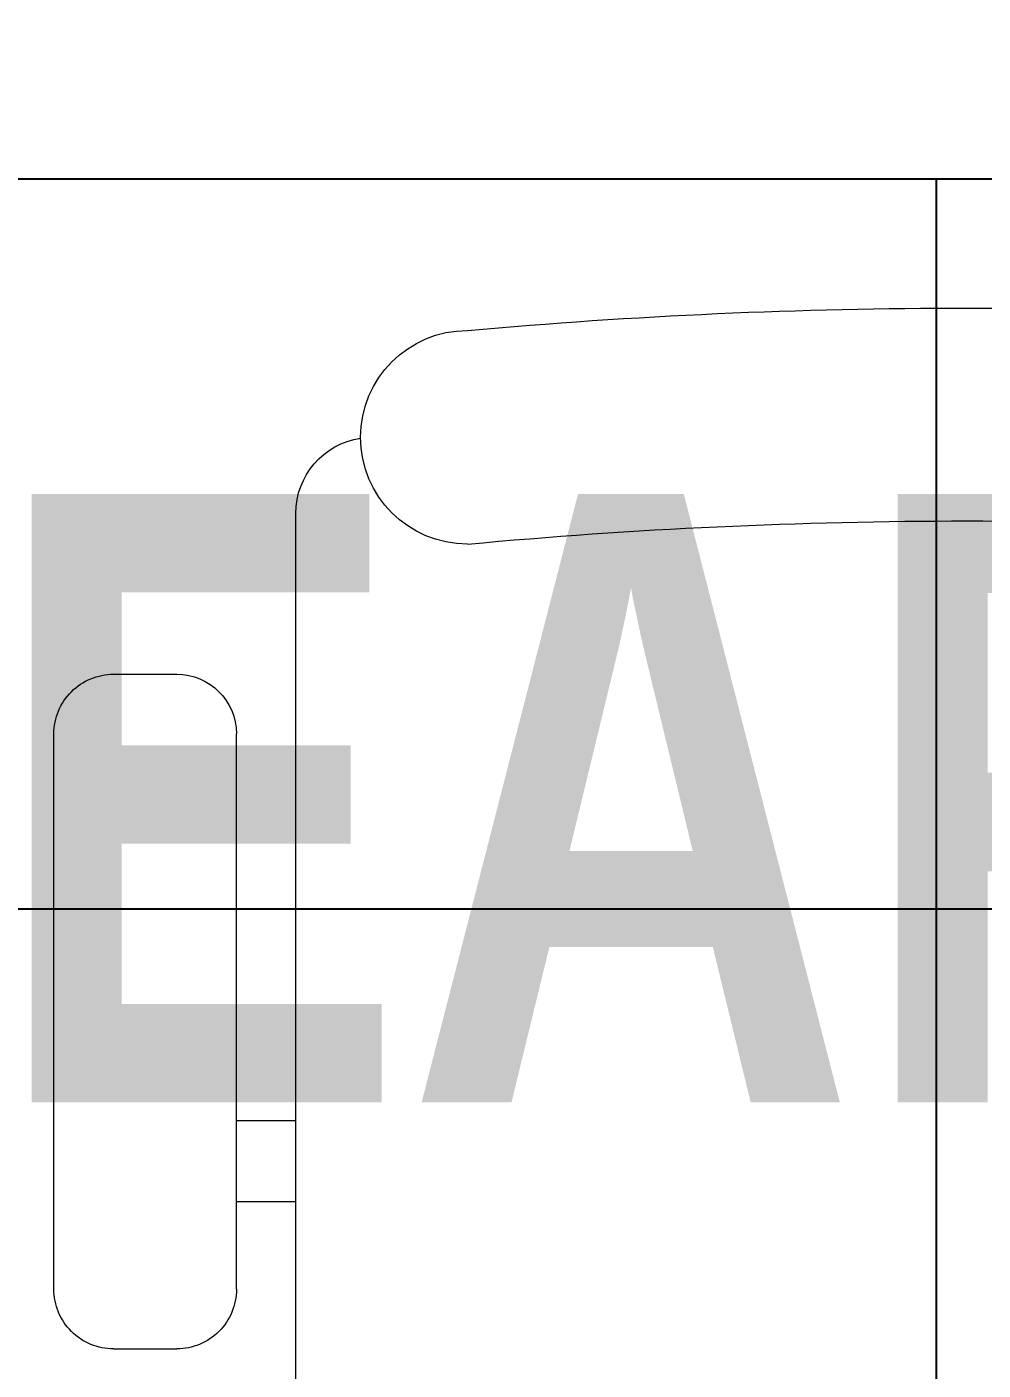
# Model space of a CAD drawing. Extents: x -560814 to 57327, y -29287 to 19916.
# Drawn here: x 45077 to 45391.3, y -6591.6 to -6150 of the extents above; entities that cross this region are included whole.
import ezdxf

# ---------------------------------------------------------------- set-up
doc = ezdxf.new("R2010")
doc.units = 0
doc.header["$LTSCALE"] = 0.25
doc.linetypes.add('DASHDOT', pattern=[25.4, 12.7, -6.35, 0, -6.35])
for name, color, linetype, lineweight in [('01-First Floor$0$72_EGR_BASE_TEXT', 252, 'Continuous', 5), ('01-First Floor$0$LOADING', 253, 'Continuous', 5), ('01-First Floor$0$Walls', 251, 'Continuous', 5), ('E-LITE-CLNG-CNDT', 6, 'DASHDOT', 35), ('T-DATA-DIM', 251, 'DASHDOT', 25)]:
    doc.layers.add(name, color=color, linetype=linetype, lineweight=lineweight)
doc.layers.add('01-First Floor$0$FALSE CEILING', color=251, linetype='Continuous')
doc.styles.add('01-First Floor$0$X3G_ENTITY_9EC9', font='swisscl.ttf', dxfattribs={"height": 0.2})
doc.styles.add('DC_SIMPLEX', font='SIMPLEX.shx', dxfattribs={"width": 0.7})
doc.dimstyles.new('DevCad-MM', dxfattribs={"dimscale": 0.01, "dimtxt": 2, "dimasz": 2, "dimexe": 1, "dimexo": 1, "dimgap": 0.6, "dimtad": 1, "dimdec": 0, "dimrnd": 10, "dimzin": 1, "dimdsep": 46, "dimtxsty": 'DC_SIMPLEX', "dimblk1": 'OBLIQUE', "dimblk2": 'OBLIQUE', "dimsah": 1, "dimcen": 3, "dimclrd": 256, "dimclre": 256, "dimclrt": 45, "dimadec": 0, "dimazin": 0, "dimtfac": 1, "dimtdec": 0, "dimtix": 1, "dimtmove": 2, "dimatfit": 2, "dimldrblk": 'OBLIQUE', "dimfxl": 1, "dimtolj": 1, "dimtzin": 0, "dimarcsym": 0})

# ---------------------------------------------------------------- blocks, each defined once
blk = doc.blocks.new('01-First Floor$0$GF21018-P')
at = {"color": 0}
for p, q in [((-0.2206958158158443, 0.4756307261486727), (-0.2206958158158443, 0.0674977280054634)), ((-0.2805980196294406, 0.3422072443699342), (-0.2598282612620899, 0.3422072443699342)), ((-0.3002131404457629, 0.322592123553612), (-0.3002131404457629, 0.1400010304266672)), ((-0.2402131404457641, 0.322592123553612), (-0.2402131404457641, 0.1400010304266708)), ((-0.2402131404457641, 0.2937232591883401), (-0.2206958158158443, 0.2937232591883365)), ((-0.2402131404457641, 0.2670847420663591), (-0.2206958158158443, 0.2670847420663591)), ((-0.2805980196294406, 0.1203859096103415), (-0.2598282612620899, 0.120385909610345))]:
    blk.add_line(p, q, dxfattribs=at)
for centre, radius, start, end in [((-0.2805980196294406, 0.322592123553612), 0.0196151208163253, 90, 180.0000000000001), ((-0.2598282612620899, 0.322592123553612), 0.0196151208163253, 359.9999999999999, 90), ((-0.2805980196294406, 0.1400010304266672), 0.0196151208163253, 180.0000000000001, 270.0000000000004), ((-0.2598282612620899, 0.1400010304266708), 0.0196151208163253, 270.0000000000006, 359.9999999999999), ((-0.1642902328567111, 0.0424977280054613), 0.0351139560901341, 90.00000000000004, 270), ((-4.0174444003e-06, 1.846735474002139), 1.776735474005004, 264.6945553321505, 275.3052680112835), ((-0.1956958158158457, 0.0674977280054634), 0.025, 179.9999999999999, 261.4720758531367), ((-3.2405935642e-06, 1.831363171438854), 1.831363171441721, 264.8532206013883, 275.1469821681523)]:
    blk.add_arc(centre, radius, start, end, dxfattribs=at)
blk = doc.blocks.new('01-First Floor')
at = {"layer": '01-First Floor$0$FALSE CEILING', "linetype": 'Continuous'}
for p, q in [((45375.99999994165, -9440.000000013259), (45375.99999994165, -6200.000000013259)), ((44775.99999994165, -6440.000000013259), (48975.99999999985, -6440.000000013259))]:
    blk.add_line(p, q, dxfattribs=at)
at = {"layer": '01-First Floor$0$FALSE CEILING'}
blk.add_lwpolyline([(44775.99999994165, -6200.000000013256), (48975.99999999985, -6200.000000013256), (48975.99999999985, -9440.000000013257), (44775.99999994165, -9440.000000013257)], close=True, dxfattribs=at)
at = {"layer": '01-First Floor$0$Walls'}
blk.add_line((48975.99999999983, -6200.000000013271), (44775.99999994162, -6200.000000013213), dxfattribs=at)
at = {"layer": '01-First Floor$0$LOADING', "extrusion": (-2.240207019314477e-05, 7.774263848676233e-06, 0.9999999997188542), "xscale": -1000, "yscale": 1000.000000000001, "zscale": 1000, "rotation": 180.0014107650308}
blk.add_blockref('01-First Floor$0$GF21018-P', (45386.13215360457, -6242.440166809401, -1.131224518695572), dxfattribs=at)
at = {"layer": '01-First Floor$0$72_EGR_BASE_TEXT', "insert": (47012.36269811448, -6303.604607167188, -0.06833273651452246), "char_height": 200, "width": 4223.970023355447, "attachment_point": 2, "style": '01-First Floor$0$X3G_ENTITY_9EC9'}
blk.add_mtext('{\\fSwis721 LtCn BT|b1|i0|c0|p34;EAR, NOSE, THROAT CONSULTATION / EXAMINATION ROOM}', dxfattribs=at)
blk = doc.blocks.new('_OBLIQUE')
at = {"color": 0, "linetype": 'ByBlock'}
blk.add_line((-0.5, -0.5), (0.5, 0.5), dxfattribs=at)
blk = doc.blocks.new('*D451')
at = {"layer": 'Defpoints', "color": 0, "linetype": 'Continuous', "transparency": 16777216}
for p in [(45079.09366514721, -6200.000000013221), (45658.59266975139, -6200.000000013221), (45079.09366514721, -7039.164612579185)]:
    blk.add_point(p, dxfattribs=at)
at = {"layer": 'T-DATA-DIM', "linetype": 'Continuous', "lineweight": -2, "transparency": 16777216}
for p, q in [((45179.09366514721, -6200.000000013221), (45758.59266975139, -6200.000000013221)), ((45658.59266975139, -7039.164612579185), (45658.59266975139, -6200.000000013221)), ((45179.09366514721, -7039.164612579185), (45758.59266975139, -7039.164612579185))]:
    blk.add_line(p, q, dxfattribs=at)
at = {"layer": 'T-DATA-DIM', "linetype": 'Continuous', "lineweight": -2, "transparency": 16777216, "xscale": 200, "yscale": 200, "zscale": 200}
for p, rotation in [((45658.59266975139, -6200.000000013221), 90), ((45658.59266975139, -7039.164612579185), 270)]:
    blk.add_blockref('_OBLIQUE', p, dxfattribs=dict(at, rotation=rotation))
at = {"layer": 'T-DATA-DIM', "color": 45, "linetype": 'Continuous', "transparency": 16777216, "insert": (45498.59266975139, -6619.582306296214), "char_height": 200, "attachment_point": 5, "rotation": 90, "style": 'DC_SIMPLEX'}
blk.add_mtext('\\A1;840', dxfattribs=at)

msp = doc.modelspace()

# ---------------------------------------------------------------- block references
at = {"layer": 'E-LITE-CLNG-CNDT'}
msp.add_blockref('01-First Floor', (0, 0), dxfattribs=at)

# ---------------------------------------------------------------- dimensions: what is measured, and where the dimension line sits
at = {"layer": 'T-DATA-DIM', "linetype": 'Continuous'}
dim = msp.add_linear_dim(base=(45658.59266975139, -6200.000000013221), p1=(45079.0936651472, -7039.164612579181), p2=(45079.0936651472, -6200.000000013218), angle=90, dimstyle='DevCad-MM', dxfattribs=at)
dim.commit()
dim.dimension.update_dxf_attribs({"geometry": '*D451', "text_midpoint": (45498.59266975139, -6619.582306296214)})

doc.saveas('drawing.dxf')
